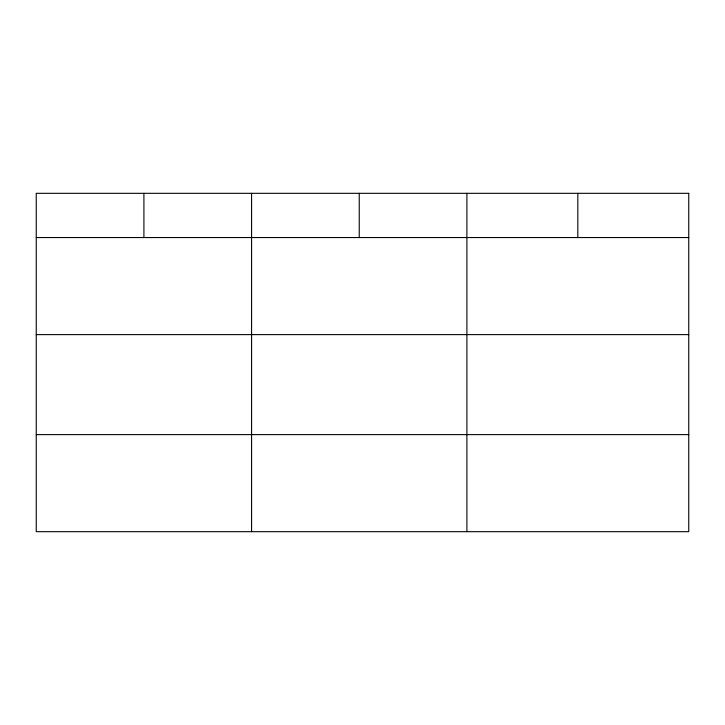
<?xml version="1.0" encoding="UTF-8"?>
<svg xmlns="http://www.w3.org/2000/svg" width="725" height="725" viewBox="0 0 725 725"><rect width="100%" height="100%" fill="white"/><g stroke="black" fill="none" stroke-linecap="round" stroke-linejoin="round"><path stroke-width="1.09" d="M36.25 237.546L688.75 237.546M36.25 334.615L688.75 334.615M36.25 434.619L688.75 434.619M577.825 193.321L577.825 237.546M466.9 193.321L466.9 531.679M359.237 193.321L359.237 237.546M251.575 193.321L251.575 531.679M143.913 193.321L143.913 237.546M688.75 193.321L36.25 193.321L36.25 531.679L688.75 531.679L688.75 193.321"/></g></svg>
